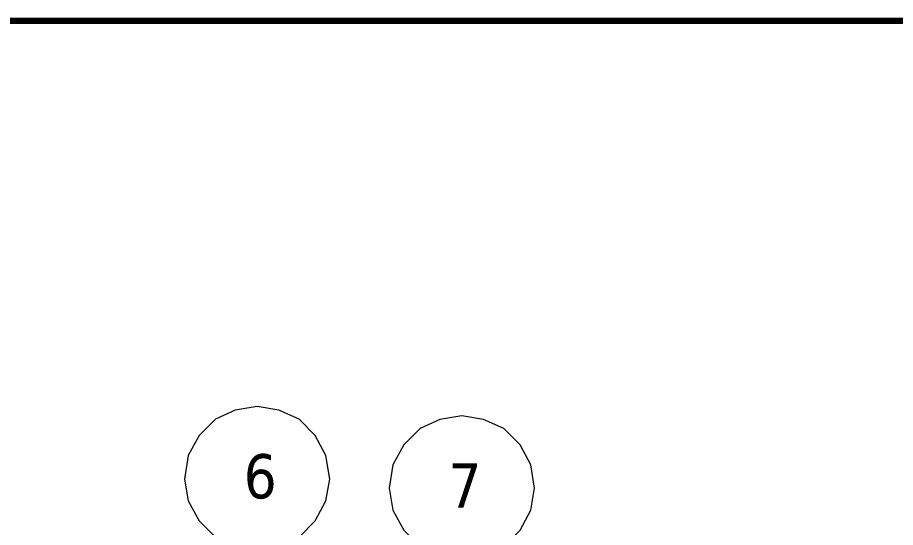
# Model space of a CAD drawing. Header units: millimetres. Extents: x 89051 to 95682, y -130338 to -125649.
# Drawn here: x 91469 to 92215, y -126238 to -125804 of the extents above; entities that cross this region are included whole.
import ezdxf

# ---------------------------------------------------------------- set-up
doc = ezdxf.new("R2010")
doc.units = ezdxf.units.MM
doc.header["$LTSCALE"] = 13
doc.layers.add('1', color=4, linetype='Continuous')
doc.layers.add('铁心', color=3, linetype='Continuous', lineweight=0)
doc.styles.add('Tahoma$001', font='tahoma.ttf', dxfattribs={"height": 2.159784})

msp = doc.modelspace()

# ---------------------------------------------------------------- linework, layer by layer
at = {"layer": '1', "color": 0, "lineweight": 40, "const_width": 5.53}
msp.add_lwpolyline([(89461.81, -130163.9), (95524.09, -130163.9), (95524.09, -125806.63), (89461.81, -125806.63), (89461.81, -130163.9)], dxfattribs=at)
at = {"layer": '铁心'}
for points in [[(91734.54, -126196.33), (91731.23, -126176.45), (91722.19, -126159.28), (91708.34, -126145.43), (91691.17, -126137.9), (91672.8, -126134.59), (91654.13, -126137.9), (91637.26, -126145.43), (91623.4, -126159.28), (91614.07, -126176.45), (91611.06, -126196.33), (91614.07, -126215), (91623.4, -126231.87), (91637.26, -126245.72), (91654.13, -126253.56), (91672.8, -126256.57), (91691.17, -126253.56), (91708.34, -126245.72), (91722.19, -126231.87), (91731.23, -126215)], [(91908.57, -126204.24), (91905.26, -126184.36), (91896.22, -126167.19), (91882.37, -126153.33), (91865.2, -126145.8), (91846.83, -126142.49), (91828.15, -126145.8), (91811.29, -126153.33), (91797.43, -126167.19), (91788.1, -126184.36), (91785.08, -126204.24), (91788.1, -126222.91), (91797.43, -126239.78), (91811.29, -126253.63), (91828.15, -126261.46), (91846.83, -126264.47), (91865.2, -126261.46), (91882.37, -126253.63), (91896.22, -126239.78), (91905.26, -126222.91)]]:
    msp.add_lwpolyline(points, close=True, dxfattribs=at)

# ---------------------------------------------------------------- texts
at = {"layer": '铁心', "style": 'Tahoma$001'}
for s, p in [('6', (91661.28, -126212.76)), ('7', (91835.31, -126220.67))]:
    msp.add_text(s, height=37.59, dxfattribs=at).set_placement(p)

doc.saveas('drawing.dxf')
